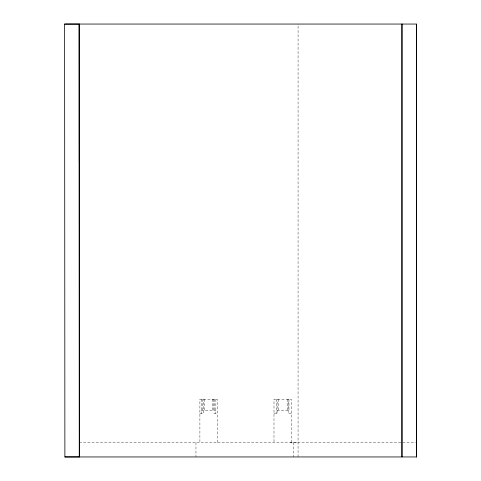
<?xml version="1.0" encoding="UTF-8"?>
<svg xmlns="http://www.w3.org/2000/svg" width="481" height="481" viewBox="0 0 481 481"><rect width="100%" height="100%" fill="white"/><g stroke="black" fill="none" stroke-linecap="round" stroke-linejoin="round"><path stroke-width="0.36" stroke-dasharray="2.4 1.8" d="M298.058 456.95L298.07 24.074M290.049 442.52L298.058 442.52M201.244 410.774L215.867 410.774M277.128 410.774L288.955 410.774L288.955 399.23M199.898 413.66L203.463 413.66L203.463 399.23M213.642 413.66L217.214 413.66M273.99 413.66L277.128 413.66L277.128 399.23M291.306 413.66L288.161 413.66L288.161 399.23M79.305 442.52L401.948 442.52M402.669 442.52L415.656 442.52M293.771 442.52L293.771 456.95M291.306 442.52L291.306 399.23L273.99 399.23L273.99 442.52M287.662 399.23L287.662 410.774M278.228 399.23L278.228 410.774M276.334 399.23L276.334 413.66M217.214 442.52L217.214 399.23L199.898 399.23L199.898 442.52M215.867 399.23L215.867 413.66M214.352 399.23L214.352 410.774M213.642 399.23L213.642 410.774M212.608 399.23L212.608 410.774M204.503 399.23L204.503 410.774M202.754 399.23L202.754 410.774M201.244 399.23L201.244 413.66M195.953 442.52L195.953 456.95"/><path stroke-width="0.72" d="M416.39 456.95L64.881 456.95L64.61 24.068L79.04 24.05L79.305 456.95L79.323 24.05L416.39 24.05L416.39 456.95L416.39 24.074M79.034 24.068L64.61 24.068M64.881 456.95L79.311 456.926M79.305 24.068L79.305 161.598M401.966 24.05L401.966 456.95L401.96 24.074"/></g></svg>
